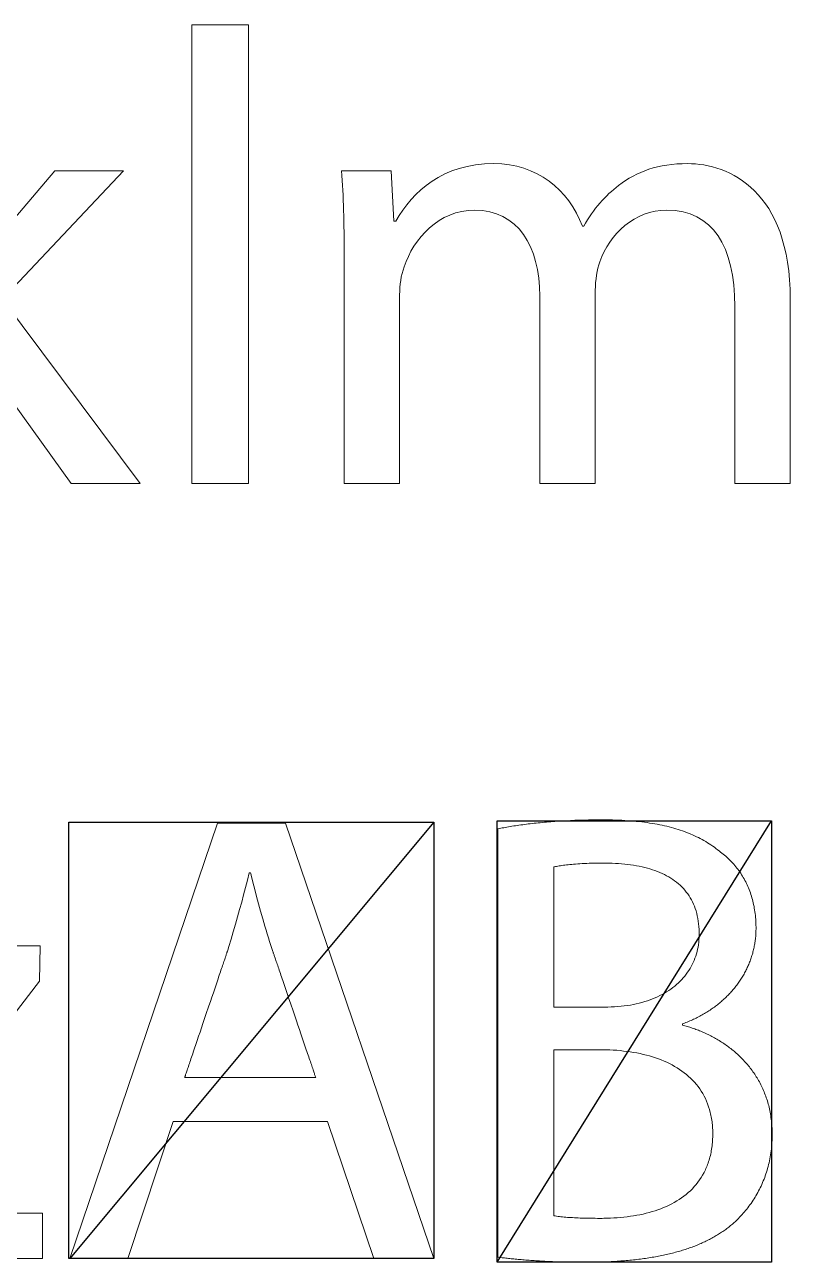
# Model space of a CAD drawing. Header units: millimetres. Extents: x 0 to 125, y 0 to 142.
# Drawn here: x 78.31 to 97.66, y 110.41 to 141.68 of the extents above; entities that cross this region are included whole.
import ezdxf

# ---------------------------------------------------------------- set-up
doc = ezdxf.new("R2010")
doc.units = ezdxf.units.MM
doc.header["$MEASUREMENT"] = 0
doc.layers.add('Layer 1', color=7, linetype='Continuous')

msp = doc.modelspace()

# ---------------------------------------------------------------- linework, layer by layer
for p, q in [((88.648, 121.533), (79.443, 110.511)), ((90.248, 110.414), (97.183, 121.567))]:
    msp.add_line(p, q)
for points in [[(88.648, 110.511), (79.422, 110.511), (79.422, 121.533), (88.648, 121.533)], [(97.183, 110.414), (90.248, 110.414), (90.248, 121.567), (97.183, 121.567)]]:
    msp.add_lwpolyline(points, close=True)
at = {"layer": 'Layer 1', "lineweight": 0}
for points in [[(82.528, 141.682), (83.964, 141.682), (83.964, 130.094), (82.528, 130.094), (82.528, 141.682)], [(82.054, 113.971), (80.912, 110.511), (79.443, 110.511), (83.181, 121.511), (84.894, 121.511), (88.648, 110.511), (87.13, 110.511), (85.955, 113.971), (82.054, 113.971)]]:
    msp.add_lwpolyline(points, dxfattribs=at)
for points in [[(90.263, 121.365), (90.3, 121.372), (90.337, 121.38), (90.375, 121.387), (90.415, 121.394), (90.454, 121.402), (90.495, 121.409), (90.536, 121.416), (90.578, 121.423), (90.621, 121.43), (90.665, 121.437), (90.709, 121.443), (90.754, 121.45), (90.799, 121.457), (90.845, 121.463), (90.892, 121.469), (90.939, 121.475), (90.987, 121.481), (91.035, 121.487), (91.084, 121.493), (91.133, 121.499), (91.183, 121.504), (91.234, 121.509), (91.285, 121.515), (91.336, 121.52), (91.388, 121.525), (91.44, 121.53), (91.493, 121.534), (91.546, 121.539), (91.6, 121.543), (91.654, 121.547), (91.708, 121.551), (91.763, 121.555), (91.818, 121.559), (91.873, 121.562), (91.929, 121.566), (91.984, 121.569), (92.097, 121.575), (92.21, 121.58), (92.325, 121.584), (92.44, 121.587), (92.555, 121.59), (92.671, 121.592), (92.788, 121.593), (92.846, 121.593), (92.853, 121.593), (92.857, 121.593), (92.859, 121.593), (92.862, 121.593), (92.883, 121.593), (92.924, 121.593), (92.965, 121.592), (93.006, 121.592), (93.086, 121.591), (93.166, 121.589), (93.244, 121.586), (93.321, 121.583), (93.397, 121.58), (93.472, 121.576), (93.546, 121.571), (93.619, 121.566), (93.691, 121.56), (93.762, 121.553), (93.832, 121.546), (93.901, 121.538), (93.969, 121.53), (94.036, 121.521), (94.102, 121.512), (94.167, 121.501), (94.231, 121.491), (94.294, 121.479), (94.356, 121.467), (94.418, 121.455), (94.478, 121.442), (94.538, 121.428), (94.596, 121.413), (94.654, 121.398), (94.711, 121.382), (94.767, 121.366), (94.823, 121.349), (94.877, 121.331), (94.931, 121.313), (94.984, 121.294), (95.037, 121.274), (95.088, 121.254), (95.139, 121.233), (95.189, 121.212), (95.238, 121.189), (95.287, 121.166), (95.335, 121.143), (95.382, 121.118), (95.429, 121.094), (95.475, 121.068), (95.52, 121.042), (95.565, 121.015), (95.609, 120.987), (95.652, 120.959), (95.695, 120.929), (95.737, 120.9), (95.779, 120.869), (95.82, 120.838), (95.861, 120.806), (95.871, 120.798), (95.876, 120.794), (95.878, 120.792), (95.88, 120.791), (95.897, 120.778), (95.93, 120.753), (95.962, 120.727), (95.994, 120.7), (96.025, 120.673), (96.056, 120.646), (96.086, 120.618), (96.116, 120.589), (96.145, 120.56), (96.173, 120.531), (96.201, 120.5), (96.229, 120.47), (96.255, 120.439), (96.282, 120.407), (96.307, 120.375), (96.332, 120.342), (96.357, 120.309), (96.38, 120.275), (96.404, 120.241), (96.426, 120.206), (96.448, 120.171), (96.469, 120.135), (96.49, 120.099), (96.51, 120.062), (96.529, 120.025), (96.548, 119.987), (96.566, 119.949), (96.584, 119.91), (96.6, 119.871), (96.617, 119.831), (96.632, 119.791), (96.647, 119.75), (96.661, 119.709), (96.674, 119.667), (96.687, 119.625), (96.699, 119.582), (96.71, 119.539), (96.721, 119.495), (96.73, 119.451), (96.74, 119.406), (96.748, 119.361), (96.756, 119.315), (96.763, 119.269), (96.769, 119.222), (96.774, 119.175), (96.779, 119.127), (96.783, 119.079), (96.786, 119.03), (96.788, 118.981), (96.79, 118.932), (96.791, 118.881), (96.791, 118.856), (96.791, 118.853), (96.791, 118.85), (96.791, 118.842), (96.791, 118.826), (96.79, 118.795), (96.789, 118.764), (96.788, 118.734), (96.786, 118.703), (96.784, 118.672), (96.782, 118.642), (96.779, 118.611), (96.776, 118.581), (96.772, 118.55), (96.768, 118.52), (96.763, 118.49), (96.759, 118.46), (96.753, 118.43), (96.748, 118.4), (96.742, 118.371), (96.735, 118.341), (96.729, 118.312), (96.722, 118.282), (96.714, 118.253), (96.706, 118.224), (96.698, 118.195), (96.689, 118.166), (96.68, 118.137), (96.671, 118.109), (96.661, 118.08), (96.651, 118.052), (96.641, 118.024), (96.63, 117.995), (96.619, 117.967), (96.607, 117.94), (96.595, 117.912), (96.583, 117.884), (96.57, 117.857), (96.557, 117.83), (96.544, 117.802), (96.53, 117.775), (96.516, 117.749), (96.502, 117.722), (96.487, 117.695), (96.472, 117.669), (96.457, 117.643), (96.441, 117.617), (96.425, 117.591), (96.409, 117.565), (96.392, 117.54), (96.375, 117.514), (96.357, 117.489), (96.339, 117.464), (96.321, 117.439), (96.303, 117.415), (96.284, 117.39), (96.265, 117.366), (96.245, 117.342), (96.226, 117.318), (96.205, 117.294), (96.185, 117.27), (96.164, 117.247), (96.143, 117.224), (96.122, 117.201), (96.1, 117.178), (96.078, 117.156), (96.056, 117.133), (96.033, 117.111), (96.01, 117.089), (95.987, 117.067), (95.963, 117.046), (95.939, 117.025), (95.915, 117.004), (95.89, 116.983), (95.865, 116.962), (95.84, 116.942), (95.815, 116.921), (95.789, 116.901), (95.763, 116.882), (95.737, 116.862), (95.71, 116.843), (95.683, 116.824), (95.656, 116.805), (95.628, 116.787), (95.6, 116.768), (95.572, 116.75), (95.544, 116.732), (95.515, 116.715), (95.486, 116.697), (95.457, 116.68), (95.427, 116.663), (95.397, 116.647), (95.367, 116.631), (95.337, 116.615), (95.306, 116.599), (95.275, 116.583), (95.244, 116.568), (95.213, 116.553), (95.181, 116.538), (95.149, 116.524), (95.116, 116.51), (95.084, 116.496), (95.051, 116.482), (95.018, 116.469), (94.984, 116.456), (94.951, 116.443), (94.934, 116.437), (94.932, 116.436), (94.931, 116.436), (94.93, 116.436), (94.93, 116.436), (94.93, 116.436), (94.93, 116.436), (94.93, 116.435), (94.93, 116.434), (94.93, 116.432), (94.93, 116.429), (94.93, 116.425), (94.93, 116.418), (94.93, 116.411), (94.93, 116.408), (94.93, 116.405), (94.93, 116.404), (94.93, 116.403), (94.961, 116.395), (94.992, 116.387), (95.023, 116.379), (95.054, 116.37), (95.085, 116.36), (95.116, 116.351), (95.147, 116.341), (95.178, 116.331), (95.209, 116.32), (95.24, 116.309), (95.271, 116.298), (95.303, 116.286), (95.334, 116.274), (95.365, 116.262), (95.397, 116.249), (95.428, 116.236), (95.459, 116.222), (95.49, 116.208), (95.521, 116.194), (95.553, 116.18), (95.584, 116.165), (95.615, 116.15), (95.645, 116.134), (95.676, 116.118), (95.707, 116.101), (95.738, 116.085), (95.768, 116.068), (95.799, 116.05), (95.829, 116.032), (95.859, 116.014), (95.889, 115.995), (95.919, 115.976), (95.949, 115.957), (95.979, 115.937), (96.008, 115.917), (96.038, 115.897), (96.067, 115.876), (96.096, 115.855), (96.124, 115.833), (96.153, 115.811), (96.181, 115.789), (96.209, 115.766), (96.237, 115.743), (96.265, 115.719), (96.292, 115.695), (96.319, 115.671), (96.346, 115.646), (96.373, 115.621), (96.399, 115.596), (96.425, 115.57), (96.451, 115.543), (96.477, 115.517), (96.502, 115.49), (96.527, 115.462), (96.551, 115.434), (96.576, 115.406), (96.599, 115.378), (96.623, 115.349), (96.646, 115.319), (96.669, 115.289), (96.691, 115.259), (96.714, 115.228), (96.735, 115.197), (96.757, 115.166), (96.777, 115.134), (96.798, 115.102), (96.818, 115.069), (96.838, 115.036), (96.857, 115.003), (96.876, 114.969), (96.894, 114.935), (96.912, 114.9), (96.929, 114.865), (96.946, 114.829), (96.963, 114.793), (96.979, 114.757), (96.994, 114.72), (97.009, 114.683), (97.024, 114.646), (97.038, 114.608), (97.051, 114.569), (97.064, 114.53), (97.077, 114.491), (97.089, 114.451), (97.1, 114.411), (97.111, 114.371), (97.121, 114.33), (97.13, 114.288), (97.139, 114.247), (97.148, 114.204), (97.155, 114.162), (97.163, 114.119), (97.169, 114.075), (97.175, 114.031), (97.18, 113.987), (97.185, 113.942), (97.189, 113.897), (97.192, 113.851), (97.195, 113.805), (97.197, 113.758), (97.198, 113.711), (97.199, 113.664), (97.199, 113.652), (97.199, 113.646), (97.199, 113.645), (97.199, 113.644), (97.199, 113.642), (97.199, 113.628), (97.199, 113.601), (97.198, 113.546), (97.196, 113.492), (97.193, 113.438), (97.189, 113.385), (97.185, 113.332), (97.18, 113.28), (97.173, 113.228), (97.167, 113.177), (97.159, 113.126), (97.151, 113.076), (97.142, 113.026), (97.132, 112.977), (97.121, 112.928), (97.11, 112.88), (97.097, 112.832), (97.085, 112.785), (97.071, 112.738), (97.057, 112.692), (97.042, 112.646), (97.026, 112.601), (97.01, 112.556), (96.993, 112.512), (96.975, 112.468), (96.957, 112.425), (96.938, 112.382), (96.918, 112.339), (96.898, 112.297), (96.877, 112.256), (96.856, 112.215), (96.834, 112.174), (96.811, 112.134), (96.788, 112.094), (96.765, 112.055), (96.74, 112.016), (96.715, 111.978), (96.69, 111.94), (96.664, 111.902), (96.637, 111.865), (96.61, 111.829), (96.583, 111.792), (96.555, 111.757), (96.526, 111.721), (96.497, 111.687), (96.468, 111.652), (96.438, 111.618), (96.408, 111.585), (96.377, 111.551), (96.345, 111.519), (96.314, 111.486), (96.282, 111.454), (96.274, 111.446), (96.269, 111.442), (96.268, 111.441), (96.267, 111.44), (96.264, 111.438), (96.241, 111.417), (96.219, 111.397), (96.195, 111.377), (96.172, 111.357), (96.148, 111.338), (96.124, 111.318), (96.1, 111.299), (96.075, 111.28), (96.05, 111.262), (96.025, 111.243), (96, 111.225), (95.974, 111.207), (95.948, 111.189), (95.922, 111.171), (95.896, 111.154), (95.869, 111.137), (95.842, 111.12), (95.814, 111.103), (95.787, 111.086), (95.759, 111.07), (95.731, 111.054), (95.702, 111.038), (95.674, 111.022), (95.644, 111.006), (95.615, 110.991), (95.586, 110.976), (95.556, 110.961), (95.526, 110.946), (95.495, 110.932), (95.464, 110.917), (95.433, 110.903), (95.402, 110.889), (95.371, 110.876), (95.339, 110.862), (95.307, 110.849), (95.274, 110.836), (95.241, 110.823), (95.208, 110.81), (95.175, 110.798), (95.142, 110.786), (95.108, 110.774), (95.074, 110.762), (95.039, 110.75), (95.004, 110.739), (94.969, 110.728), (94.934, 110.716), (94.898, 110.706), (94.862, 110.695), (94.826, 110.685), (94.79, 110.674), (94.753, 110.664), (94.716, 110.655), (94.678, 110.645), (94.641, 110.636), (94.603, 110.626), (94.565, 110.617), (94.526, 110.608), (94.487, 110.6), (94.448, 110.591), (94.409, 110.583), (94.369, 110.575), (94.329, 110.567), (94.288, 110.56), (94.248, 110.552), (94.207, 110.545), (94.166, 110.538), (94.124, 110.531), (94.082, 110.524), (94.04, 110.518), (93.998, 110.512), (93.955, 110.506), (93.912, 110.5), (93.868, 110.494), (93.825, 110.489), (93.781, 110.483), (93.736, 110.478), (93.692, 110.473), (93.647, 110.469), (93.602, 110.464), (93.556, 110.46), (93.51, 110.456), (93.464, 110.452), (93.418, 110.448), (93.371, 110.445), (93.324, 110.441), (93.277, 110.438), (93.229, 110.435), (93.181, 110.432), (93.133, 110.43), (93.084, 110.427), (93.035, 110.425), (92.986, 110.423), (92.937, 110.421), (92.887, 110.42), (92.836, 110.418), (92.786, 110.417), (92.735, 110.416), (92.684, 110.415), (92.633, 110.414), (92.581, 110.414), (92.529, 110.414), (92.477, 110.413), (92.47, 110.413), (92.467, 110.413), (92.465, 110.413), (92.465, 110.413), (92.457, 110.413), (92.443, 110.413), (92.386, 110.414), (92.33, 110.414), (92.274, 110.414), (92.219, 110.415), (92.164, 110.416), (92.11, 110.416), (92.056, 110.417), (92.003, 110.418), (91.95, 110.42), (91.898, 110.421), (91.846, 110.422), (91.795, 110.424), (91.745, 110.426), (91.695, 110.427), (91.646, 110.429), (91.597, 110.431), (91.549, 110.433), (91.501, 110.436), (91.454, 110.438), (91.407, 110.44), (91.361, 110.443), (91.316, 110.445), (91.271, 110.448), (91.227, 110.451), (91.183, 110.454), (91.14, 110.457), (91.098, 110.46), (91.056, 110.463), (91.014, 110.466), (90.974, 110.469), (90.933, 110.472), (90.894, 110.475), (90.855, 110.479), (90.817, 110.482), (90.779, 110.485), (90.742, 110.489), (90.705, 110.492), (90.669, 110.496), (90.634, 110.5), (90.599, 110.503), (90.565, 110.507), (90.531, 110.511), (90.498, 110.514), (90.466, 110.518), (90.434, 110.522), (90.403, 110.526), (90.373, 110.529), (90.343, 110.533), (90.314, 110.537), (90.285, 110.541), (90.271, 110.543), (90.264, 110.544), (90.263, 110.544), (90.263, 110.544), (90.263, 110.544), (90.263, 110.544), (90.263, 110.544), (90.263, 110.545), (90.263, 110.546), (90.263, 110.548), (90.263, 110.55), (90.263, 110.552), (90.263, 110.555), (90.263, 110.558), (90.263, 110.562), (90.263, 110.565), (90.263, 110.57), (90.263, 110.574), (90.263, 110.579), (90.263, 110.584), (90.263, 110.59), (90.263, 110.596), (90.263, 110.602), (90.263, 110.609), (90.263, 110.616), (90.263, 110.623), (90.263, 110.631), (90.263, 110.639), (90.263, 110.648), (90.263, 110.656), (90.263, 110.666), (90.263, 110.675), (90.263, 110.685), (90.263, 110.695), (90.263, 110.705), (90.263, 110.716), (90.263, 110.727), (90.263, 110.739), (90.263, 110.75), (90.263, 110.763), (90.263, 110.775), (90.263, 110.801), (90.263, 110.828), (90.263, 110.856), (90.263, 110.886), (90.263, 110.916), (90.263, 110.948), (90.263, 110.982), (90.263, 111.016), (90.263, 111.051), (90.263, 111.088), (90.263, 111.126), (90.263, 111.165), (90.263, 111.205), (90.263, 111.246), (90.263, 111.288), (90.263, 111.331), (90.263, 111.375), (90.263, 111.42), (90.263, 111.467), (90.263, 111.514), (90.263, 111.562), (90.263, 111.611), (90.263, 111.661), (90.263, 111.712), (90.263, 111.764), (90.263, 111.817), (90.263, 111.871), (90.263, 111.925), (90.263, 111.981), (90.263, 112.037), (90.263, 112.094), (90.263, 112.152), (90.263, 112.211), (90.263, 112.271), (90.263, 112.331), (90.263, 112.392), (90.263, 112.454), (90.263, 112.516), (90.263, 112.579), (90.263, 112.643), (90.263, 112.708), (90.263, 112.773), (90.263, 112.839), (90.263, 112.905), (90.263, 112.972), (90.263, 113.04), (90.263, 113.108), (90.263, 113.177), (90.263, 113.247), (90.263, 113.316), (90.263, 113.387), (90.263, 113.458), (90.263, 113.529), (90.263, 113.601), (90.263, 113.674), (90.263, 113.747), (90.263, 113.82), (90.263, 113.894), (90.263, 113.968), (90.263, 114.042), (90.263, 114.117), (90.263, 114.192), (90.263, 114.268), (90.263, 114.42), (90.263, 114.573), (90.263, 114.727), (90.263, 114.883), (90.263, 115.039), (90.263, 115.196), (90.263, 115.353), (90.263, 115.511), (90.263, 115.827), (90.263, 116.144), (90.263, 116.461), (90.263, 116.618), (90.263, 116.776), (90.263, 116.932), (90.263, 117.088), (90.263, 117.243), (90.263, 117.397), (90.263, 117.55), (90.263, 117.626), (90.263, 117.701), (90.263, 117.776), (90.263, 117.851), (90.263, 117.926), (90.263, 118), (90.263, 118.074), (90.263, 118.147), (90.263, 118.22), (90.263, 118.293), (90.263, 118.365), (90.263, 118.436), (90.263, 118.507), (90.263, 118.578), (90.263, 118.648), (90.263, 118.718), (90.263, 118.786), (90.263, 118.855), (90.263, 118.923), (90.263, 118.99), (90.263, 119.057), (90.263, 119.122), (90.263, 119.188), (90.263, 119.253), (90.263, 119.317), (90.263, 119.38), (90.263, 119.442), (90.263, 119.504), (90.263, 119.566), (90.263, 119.626), (90.263, 119.686), (90.263, 119.745), (90.263, 119.803), (90.263, 119.86), (90.263, 119.916), (90.263, 119.972), (90.263, 120.027), (90.263, 120.081), (90.263, 120.134), (90.263, 120.186), (90.263, 120.237), (90.263, 120.287), (90.263, 120.337), (90.263, 120.385), (90.263, 120.433), (90.263, 120.479), (90.263, 120.524), (90.263, 120.569), (90.263, 120.612), (90.263, 120.655), (90.263, 120.696), (90.263, 120.736), (90.263, 120.775), (90.263, 120.813), (90.263, 120.85), (90.263, 120.886), (90.263, 120.92), (90.263, 120.954), (90.263, 120.986), (90.263, 121.017), (90.263, 121.047), (90.263, 121.075), (90.263, 121.102), (90.263, 121.128), (90.263, 121.141), (90.263, 121.153), (90.263, 121.165), (90.263, 121.177), (90.263, 121.188), (90.263, 121.199), (90.263, 121.209), (90.263, 121.22), (90.263, 121.23), (90.263, 121.239), (90.263, 121.248), (90.263, 121.257), (90.263, 121.266), (90.263, 121.274), (90.263, 121.282), (90.263, 121.29), (90.263, 121.297), (90.263, 121.304), (90.263, 121.31), (90.263, 121.316), (90.263, 121.322), (90.263, 121.327), (90.263, 121.332), (90.263, 121.337), (90.263, 121.342), (90.263, 121.345), (90.263, 121.349), (90.263, 121.352), (90.263, 121.355), (90.263, 121.358), (90.263, 121.36), (90.263, 121.361), (90.263, 121.363), (90.263, 121.364), (90.263, 121.364), (90.263, 121.365)], [(91.683, 116.86), (91.684, 116.86), (91.688, 116.86), (91.695, 116.86), (91.705, 116.86), (91.717, 116.86), (91.732, 116.86), (91.748, 116.86), (91.767, 116.86), (91.788, 116.86), (91.811, 116.86), (91.836, 116.86), (91.862, 116.86), (91.89, 116.86), (91.919, 116.86), (91.95, 116.86), (91.982, 116.86), (92.015, 116.86), (92.049, 116.86), (92.119, 116.86), (92.192, 116.86), (92.267, 116.86), (92.418, 116.86), (92.492, 116.86), (92.564, 116.86), (92.633, 116.86), (92.666, 116.86), (92.699, 116.86), (92.729, 116.86), (92.759, 116.86), (92.787, 116.86), (92.814, 116.86), (92.839, 116.86), (92.862, 116.86), (92.883, 116.86), (92.903, 116.86), (92.92, 116.86), (92.935, 116.86), (92.947, 116.86), (92.958, 116.86), (92.965, 116.86), (92.97, 116.86), (92.972, 116.86), (92.972, 116.86), (92.972, 116.86), (92.972, 116.86), (92.974, 116.86), (92.976, 116.86), (92.998, 116.86), (93.042, 116.861), (93.128, 116.863), (93.213, 116.867), (93.296, 116.873), (93.378, 116.88), (93.458, 116.889), (93.537, 116.9), (93.614, 116.913), (93.69, 116.927), (93.764, 116.943), (93.837, 116.96), (93.908, 116.979), (93.978, 116.999), (94.046, 117.021), (94.112, 117.044), (94.177, 117.069), (94.24, 117.095), (94.302, 117.123), (94.362, 117.152), (94.421, 117.182), (94.477, 117.214), (94.532, 117.247), (94.586, 117.281), (94.638, 117.317), (94.688, 117.354), (94.736, 117.392), (94.783, 117.431), (94.827, 117.472), (94.871, 117.514), (94.912, 117.556), (94.951, 117.6), (94.989, 117.645), (95.025, 117.691), (95.06, 117.739), (95.092, 117.787), (95.123, 117.836), (95.151, 117.886), (95.178, 117.937), (95.203, 117.989), (95.227, 118.042), (95.248, 118.096), (95.267, 118.151), (95.285, 118.207), (95.3, 118.263), (95.314, 118.32), (95.326, 118.378), (95.335, 118.437), (95.343, 118.497), (95.349, 118.557), (95.353, 118.618), (95.355, 118.679), (95.355, 118.695), (95.355, 118.703), (95.355, 118.712), (95.354, 118.749), (95.352, 118.823), (95.347, 118.895), (95.34, 118.965), (95.331, 119.033), (95.32, 119.1), (95.307, 119.164), (95.292, 119.227), (95.274, 119.289), (95.255, 119.349), (95.233, 119.407), (95.21, 119.463), (95.185, 119.518), (95.157, 119.571), (95.128, 119.623), (95.097, 119.672), (95.064, 119.721), (95.029, 119.767), (94.992, 119.813), (94.954, 119.856), (94.913, 119.898), (94.871, 119.939), (94.827, 119.978), (94.782, 120.015), (94.734, 120.051), (94.686, 120.085), (94.635, 120.118), (94.583, 120.15), (94.529, 120.18), (94.474, 120.209), (94.417, 120.236), (94.358, 120.261), (94.299, 120.286), (94.237, 120.309), (94.174, 120.33), (94.11, 120.351), (94.044, 120.37), (93.977, 120.387), (93.909, 120.403), (93.839, 120.418), (93.768, 120.432), (93.695, 120.444), (93.622, 120.455), (93.547, 120.465), (93.471, 120.474), (93.393, 120.481), (93.315, 120.487), (93.235, 120.492), (93.154, 120.496), (93.073, 120.498), (92.99, 120.499), (92.948, 120.499), (92.942, 120.499), (92.94, 120.499), (92.938, 120.499), (92.933, 120.499), (92.924, 120.499), (92.849, 120.499), (92.777, 120.498), (92.707, 120.497), (92.64, 120.496), (92.575, 120.494), (92.512, 120.492), (92.451, 120.489), (92.393, 120.486), (92.337, 120.483), (92.283, 120.479), (92.231, 120.475), (92.181, 120.471), (92.133, 120.467), (92.087, 120.463), (92.043, 120.458), (92, 120.453), (91.96, 120.448), (91.921, 120.443), (91.884, 120.437), (91.848, 120.432), (91.814, 120.427), (91.782, 120.421), (91.751, 120.415), (91.721, 120.41), (91.693, 120.404), (91.687, 120.402), (91.683, 120.402), (91.683, 120.401), (91.683, 120.4), (91.683, 120.396), (91.683, 120.39), (91.683, 120.383), (91.683, 120.373), (91.683, 120.362), (91.683, 120.349), (91.683, 120.334), (91.683, 120.318), (91.683, 120.299), (91.683, 120.28), (91.683, 120.258), (91.683, 120.235), (91.683, 120.211), (91.683, 120.185), (91.683, 120.158), (91.683, 120.13), (91.683, 120.1), (91.683, 120.068), (91.683, 120.036), (91.683, 120.002), (91.683, 119.967), (91.683, 119.931), (91.683, 119.894), (91.683, 119.856), (91.683, 119.817), (91.683, 119.735), (91.683, 119.65), (91.683, 119.562), (91.683, 119.471), (91.683, 119.377), (91.683, 119.281), (91.683, 119.183), (91.683, 119.083), (91.683, 118.981), (91.683, 118.879), (91.683, 118.465), (91.683, 118.26), (91.683, 118.159), (91.683, 118.059), (91.683, 117.961), (91.683, 117.865), (91.683, 117.772), (91.683, 117.681), (91.683, 117.594), (91.683, 117.51), (91.683, 117.429), (91.683, 117.39), (91.683, 117.352), (91.683, 117.316), (91.683, 117.28), (91.683, 117.246), (91.683, 117.213), (91.683, 117.181), (91.683, 117.15), (91.683, 117.12), (91.683, 117.092), (91.683, 117.066), (91.683, 117.04), (91.683, 117.017), (91.683, 116.994), (91.683, 116.974), (91.683, 116.955), (91.683, 116.937), (91.683, 116.921), (91.683, 116.907), (91.683, 116.895), (91.683, 116.884), (91.683, 116.876), (91.683, 116.869), (91.683, 116.864), (91.683, 116.861), (91.683, 116.86)], [(85.661, 115.081), (85.661, 115.082), (85.659, 115.086), (85.657, 115.093), (85.654, 115.101), (85.65, 115.112), (85.646, 115.126), (85.641, 115.141), (85.634, 115.159), (85.628, 115.179), (85.62, 115.201), (85.612, 115.225), (85.603, 115.251), (85.594, 115.279), (85.584, 115.309), (85.573, 115.34), (85.562, 115.373), (85.55, 115.408), (85.538, 115.444), (85.525, 115.482), (85.511, 115.521), (85.497, 115.562), (85.483, 115.604), (85.469, 115.647), (85.453, 115.692), (85.438, 115.737), (85.422, 115.784), (85.406, 115.831), (85.389, 115.88), (85.355, 115.98), (85.32, 116.083), (85.284, 116.188), (85.248, 116.296), (85.211, 116.405), (85.173, 116.516), (85.097, 116.738), (85.022, 116.959), (84.985, 117.068), (84.949, 117.175), (84.913, 117.28), (84.878, 117.382), (84.845, 117.481), (84.828, 117.529), (84.812, 117.576), (84.797, 117.622), (84.782, 117.667), (84.767, 117.71), (84.752, 117.753), (84.738, 117.794), (84.725, 117.833), (84.712, 117.872), (84.699, 117.908), (84.687, 117.944), (84.676, 117.977), (84.665, 118.009), (84.655, 118.039), (84.645, 118.068), (84.636, 118.095), (84.628, 118.119), (84.62, 118.142), (84.613, 118.163), (84.607, 118.181), (84.601, 118.198), (84.596, 118.212), (84.592, 118.224), (84.589, 118.233), (84.586, 118.24), (84.585, 118.245), (84.584, 118.247), (84.584, 118.247), (84.584, 118.247), (84.584, 118.248), (84.583, 118.251), (84.578, 118.264), (84.561, 118.314), (84.528, 118.414), (84.496, 118.514), (84.465, 118.612), (84.434, 118.71), (84.405, 118.807), (84.376, 118.903), (84.321, 119.093), (84.268, 119.282), (84.217, 119.468), (84.168, 119.652), (84.121, 119.834), (84.074, 120.015), (84.028, 120.195), (84.017, 120.24), (84.014, 120.251), (84.013, 120.254), (84.013, 120.255), (84.013, 120.255), (84.013, 120.255), (84.013, 120.255), (84.012, 120.255), (84.011, 120.255), (84.008, 120.255), (84, 120.255), (83.991, 120.255), (83.983, 120.255), (83.981, 120.255), (83.98, 120.255), (83.934, 120.071), (83.887, 119.886), (83.838, 119.7), (83.789, 119.514), (83.738, 119.328), (83.686, 119.14), (83.633, 118.953), (83.578, 118.765), (83.522, 118.577), (83.465, 118.389), (83.435, 118.295), (83.428, 118.271), (83.426, 118.266), (83.425, 118.264), (83.425, 118.264), (83.425, 118.264), (83.425, 118.263), (83.424, 118.26), (83.422, 118.254), (83.42, 118.246), (83.416, 118.236), (83.412, 118.223), (83.407, 118.208), (83.401, 118.191), (83.394, 118.172), (83.387, 118.15), (83.379, 118.127), (83.37, 118.101), (83.361, 118.074), (83.351, 118.045), (83.341, 118.014), (83.33, 117.981), (83.318, 117.947), (83.306, 117.911), (83.293, 117.873), (83.28, 117.834), (83.266, 117.794), (83.252, 117.752), (83.238, 117.709), (83.223, 117.665), (83.207, 117.62), (83.192, 117.573), (83.175, 117.525), (83.142, 117.427), (83.108, 117.326), (83.073, 117.222), (83.036, 117.115), (83, 117.006), (82.962, 116.895), (82.887, 116.672), (82.811, 116.449), (82.774, 116.339), (82.737, 116.23), (82.701, 116.123), (82.665, 116.019), (82.631, 115.917), (82.598, 115.819), (82.582, 115.772), (82.566, 115.725), (82.551, 115.68), (82.536, 115.635), (82.521, 115.592), (82.507, 115.551), (82.493, 115.51), (82.48, 115.471), (82.467, 115.434), (82.455, 115.398), (82.444, 115.363), (82.433, 115.331), (82.422, 115.3), (82.412, 115.271), (82.403, 115.243), (82.394, 115.218), (82.386, 115.194), (82.379, 115.173), (82.373, 115.154), (82.367, 115.136), (82.362, 115.121), (82.357, 115.109), (82.354, 115.098), (82.351, 115.09), (82.349, 115.085), (82.348, 115.082), (82.348, 115.081), (82.35, 115.081), (82.355, 115.081), (82.363, 115.081), (82.373, 115.081), (82.385, 115.081), (82.4, 115.081), (82.417, 115.081), (82.437, 115.081), (82.458, 115.081), (82.482, 115.081), (82.508, 115.081), (82.536, 115.081), (82.565, 115.081), (82.597, 115.081), (82.631, 115.081), (82.666, 115.081), (82.703, 115.081), (82.741, 115.081), (82.781, 115.081), (82.823, 115.081), (82.866, 115.081), (82.91, 115.081), (82.956, 115.081), (83.003, 115.081), (83.051, 115.081), (83.1, 115.081), (83.15, 115.081), (83.253, 115.081), (83.36, 115.081), (83.47, 115.081), (83.582, 115.081), (83.696, 115.081), (83.927, 115.081), (84.16, 115.081), (84.275, 115.081), (84.39, 115.081), (84.502, 115.081), (84.613, 115.081), (84.721, 115.081), (84.825, 115.081), (84.876, 115.081), (84.926, 115.081), (84.975, 115.081), (85.022, 115.081), (85.069, 115.081), (85.114, 115.081), (85.158, 115.081), (85.2, 115.081), (85.241, 115.081), (85.281, 115.081), (85.319, 115.081), (85.355, 115.081), (85.39, 115.081), (85.423, 115.081), (85.454, 115.081), (85.483, 115.081), (85.51, 115.081), (85.535, 115.081), (85.558, 115.081), (85.579, 115.081), (85.598, 115.081), (85.614, 115.081), (85.628, 115.081), (85.64, 115.081), (85.649, 115.081), (85.656, 115.081), (85.66, 115.081), (85.661, 115.081)], [(91.683, 111.589), (91.716, 111.583), (91.75, 111.578), (91.786, 111.573), (91.822, 111.568), (91.86, 111.563), (91.899, 111.559), (91.939, 111.555), (91.98, 111.552), (92.022, 111.548), (92.066, 111.545), (92.11, 111.542), (92.155, 111.54), (92.202, 111.537), (92.25, 111.535), (92.298, 111.533), (92.348, 111.531), (92.399, 111.529), (92.45, 111.528), (92.503, 111.527), (92.556, 111.526), (92.611, 111.525), (92.666, 111.524), (92.723, 111.524), (92.78, 111.523), (92.839, 111.523), (92.868, 111.523), (92.872, 111.523), (92.874, 111.523), (92.876, 111.523), (92.878, 111.523), (92.9, 111.523), (92.943, 111.524), (93.028, 111.525), (93.114, 111.528), (93.199, 111.532), (93.283, 111.538), (93.367, 111.545), (93.45, 111.553), (93.533, 111.563), (93.615, 111.574), (93.696, 111.586), (93.777, 111.6), (93.856, 111.615), (93.935, 111.632), (94.012, 111.651), (94.089, 111.671), (94.165, 111.692), (94.239, 111.716), (94.312, 111.74), (94.384, 111.767), (94.455, 111.795), (94.524, 111.825), (94.592, 111.856), (94.659, 111.89), (94.724, 111.925), (94.787, 111.962), (94.849, 112), (94.909, 112.041), (94.967, 112.083), (95.023, 112.127), (95.078, 112.174), (95.131, 112.222), (95.181, 112.272), (95.23, 112.324), (95.277, 112.378), (95.321, 112.434), (95.363, 112.492), (95.404, 112.552), (95.441, 112.614), (95.477, 112.678), (95.51, 112.745), (95.525, 112.779), (95.54, 112.813), (95.554, 112.849), (95.568, 112.884), (95.581, 112.921), (95.593, 112.957), (95.605, 112.995), (95.616, 113.033), (95.627, 113.071), (95.636, 113.11), (95.645, 113.15), (95.654, 113.19), (95.661, 113.231), (95.668, 113.272), (95.674, 113.314), (95.68, 113.356), (95.685, 113.4), (95.689, 113.443), (95.692, 113.487), (95.694, 113.532), (95.696, 113.578), (95.697, 113.624), (95.697, 113.67), (95.697, 113.714), (95.696, 113.757), (95.694, 113.799), (95.691, 113.841), (95.688, 113.883), (95.683, 113.924), (95.679, 113.965), (95.673, 114.005), (95.667, 114.045), (95.66, 114.084), (95.652, 114.123), (95.644, 114.161), (95.635, 114.198), (95.616, 114.272), (95.593, 114.344), (95.568, 114.415), (95.541, 114.483), (95.511, 114.549), (95.478, 114.613), (95.444, 114.676), (95.407, 114.737), (95.367, 114.796), (95.326, 114.853), (95.282, 114.908), (95.236, 114.961), (95.188, 115.013), (95.138, 115.063), (95.086, 115.111), (95.032, 115.157), (94.976, 115.201), (94.919, 115.244), (94.859, 115.285), (94.798, 115.324), (94.734, 115.362), (94.67, 115.398), (94.603, 115.432), (94.535, 115.465), (94.466, 115.496), (94.395, 115.525), (94.322, 115.552), (94.248, 115.578), (94.173, 115.603), (94.096, 115.625), (94.019, 115.647), (93.94, 115.666), (93.859, 115.684), (93.778, 115.701), (93.696, 115.716), (93.612, 115.729), (93.528, 115.741), (93.442, 115.751), (93.356, 115.76), (93.269, 115.768), (93.181, 115.774), (93.092, 115.778), (93.002, 115.781), (92.912, 115.783), (92.867, 115.783), (92.861, 115.783), (92.858, 115.783), (92.858, 115.783), (92.858, 115.783), (92.858, 115.783), (92.855, 115.783), (92.85, 115.783), (92.843, 115.783), (92.833, 115.783), (92.821, 115.783), (92.807, 115.783), (92.791, 115.783), (92.773, 115.783), (92.753, 115.783), (92.732, 115.783), (92.709, 115.783), (92.684, 115.783), (92.658, 115.783), (92.631, 115.783), (92.603, 115.783), (92.573, 115.783), (92.543, 115.783), (92.512, 115.783), (92.447, 115.783), (92.38, 115.783), (92.243, 115.783), (92.174, 115.783), (92.107, 115.783), (92.042, 115.783), (92.01, 115.783), (91.979, 115.783), (91.949, 115.783), (91.92, 115.783), (91.893, 115.783), (91.866, 115.783), (91.841, 115.783), (91.817, 115.783), (91.795, 115.783), (91.775, 115.783), (91.756, 115.783), (91.739, 115.783), (91.724, 115.783), (91.712, 115.783), (91.701, 115.783), (91.693, 115.783), (91.687, 115.783), (91.684, 115.783), (91.683, 115.783), (91.683, 115.78), (91.683, 115.776), (91.683, 115.769), (91.683, 115.76), (91.683, 115.749), (91.683, 115.736), (91.683, 115.72), (91.683, 115.703), (91.683, 115.683), (91.683, 115.662), (91.683, 115.638), (91.683, 115.613), (91.683, 115.586), (91.683, 115.557), (91.683, 115.527), (91.683, 115.495), (91.683, 115.461), (91.683, 115.425), (91.683, 115.388), (91.683, 115.35), (91.683, 115.31), (91.683, 115.269), (91.683, 115.226), (91.683, 115.182), (91.683, 115.137), (91.683, 115.09), (91.683, 115.043), (91.683, 114.994), (91.683, 114.944), (91.683, 114.893), (91.683, 114.842), (91.683, 114.789), (91.683, 114.735), (91.683, 114.681), (91.683, 114.57), (91.683, 114.456), (91.683, 114.339), (91.683, 114.221), (91.683, 114.101), (91.683, 113.98), (91.683, 113.735), (91.683, 113.489), (91.683, 113.367), (91.683, 113.246), (91.683, 113.127), (91.683, 113.009), (91.683, 112.893), (91.683, 112.779), (91.683, 112.669), (91.683, 112.615), (91.683, 112.561), (91.683, 112.509), (91.683, 112.458), (91.683, 112.407), (91.683, 112.358), (91.683, 112.31), (91.683, 112.262), (91.683, 112.216), (91.683, 112.172), (91.683, 112.128), (91.683, 112.086), (91.683, 112.045), (91.683, 112.006), (91.683, 111.968), (91.683, 111.932), (91.683, 111.897), (91.683, 111.864), (91.683, 111.832), (91.683, 111.802), (91.683, 111.774), (91.683, 111.748), (91.683, 111.723), (91.683, 111.701), (91.683, 111.68), (91.683, 111.661), (91.683, 111.645), (91.683, 111.63), (91.683, 111.618), (91.683, 111.607), (91.683, 111.599), (91.683, 111.593), (91.683, 111.59), (91.683, 111.589)]]:
    msp.add_lwpolyline(points, close=True, dxfattribs=at)
for points, knots in [([(76.016, 134.37), (76.016, 134.37), (76.049, 134.37), (76.049, 134.37), (76.245, 134.648), (76.522, 134.99), (76.751, 135.268), (76.751, 135.268), (79.068, 137.993), (79.068, 137.993), (79.068, 137.993), (80.798, 137.993), (80.798, 137.993), (80.798, 137.993), (77.746, 134.746), (77.746, 134.746), (77.746, 134.746), (81.223, 130.094), (81.223, 130.094), (81.223, 130.094), (79.476, 130.094), (79.476, 130.094), (79.476, 130.094), (76.751, 133.881), (76.751, 133.881), (76.751, 133.881), (76.016, 133.065), (76.016, 133.065), (76.016, 133.065), (76.016, 130.094), (76.016, 130.094), (76.016, 130.094), (74.597, 130.094), (74.597, 130.094), (74.597, 130.094), (74.597, 141.682), (74.597, 141.682), (74.597, 141.682), (76.016, 141.682), (76.016, 141.682), (76.016, 141.682), (76.016, 134.37), (76.016, 134.37)], [0, 0, 0, 0, 1, 1, 1, 2, 2, 2, 3, 3, 3, 4, 4, 4, 5, 5, 5, 6, 6, 6, 7, 7, 7, 8, 8, 8, 9, 9, 9, 10, 10, 10, 11, 11, 11, 12, 12, 12, 13, 13, 13, 14, 14, 14, 14]), ([(86.379, 135.855), (86.379, 136.671), (86.363, 137.34), (86.314, 137.993), (86.314, 137.993), (87.57, 137.993), (87.57, 137.993), (87.57, 137.993), (87.635, 136.72), (87.635, 136.72), (87.635, 136.72), (87.684, 136.72), (87.684, 136.72), (88.125, 137.471), (88.859, 138.173), (90.165, 138.173), (91.242, 138.173), (92.058, 137.52), (92.401, 136.59), (92.401, 136.59), (92.434, 136.59), (92.434, 136.59), (92.678, 137.03), (92.989, 137.373), (93.315, 137.618), (93.788, 137.977), (94.311, 138.173), (95.061, 138.173), (96.106, 138.173), (97.656, 137.487), (97.656, 134.746), (97.656, 134.746), (97.656, 130.094), (97.656, 130.094), (97.656, 130.094), (96.253, 130.094), (96.253, 130.094), (96.253, 130.094), (96.253, 134.566), (96.253, 134.566), (96.253, 136.084), (95.698, 136.998), (94.539, 136.998), (93.723, 136.998), (93.086, 136.394), (92.842, 135.692), (92.776, 135.496), (92.727, 135.235), (92.727, 134.974), (92.727, 134.974), (92.727, 130.094), (92.727, 130.094), (92.727, 130.094), (91.324, 130.094), (91.324, 130.094), (91.324, 130.094), (91.324, 134.827), (91.324, 134.827), (91.324, 136.084), (90.769, 136.998), (89.676, 136.998), (88.778, 136.998), (88.125, 136.28), (87.897, 135.562), (87.815, 135.349), (87.782, 135.105), (87.782, 134.86), (87.782, 134.86), (87.782, 130.094), (87.782, 130.094), (87.782, 130.094), (86.379, 130.094), (86.379, 130.094), (86.379, 130.094), (86.379, 135.855), (86.379, 135.855)], [0, 0, 0, 0, 1, 1, 1, 2, 2, 2, 3, 3, 3, 4, 4, 4, 5, 5, 5, 6, 6, 6, 7, 7, 7, 8, 8, 8, 9, 9, 9, 10, 10, 10, 11, 11, 11, 12, 12, 12, 13, 13, 13, 14, 14, 14, 15, 15, 15, 16, 16, 16, 17, 17, 17, 18, 18, 18, 19, 19, 19, 20, 20, 20, 21, 21, 21, 22, 22, 22, 23, 23, 23, 24, 24, 24, 25, 25, 25, 25]), ([(72.344, 111.344), (72.344, 111.344), (75.919, 115.995), (75.919, 115.995), (76.261, 116.419), (76.588, 116.795), (76.947, 117.219), (76.947, 117.219), (76.947, 117.252), (76.947, 117.252), (76.947, 117.252), (72.671, 117.252), (72.671, 117.252), (72.671, 117.252), (72.671, 118.41), (72.671, 118.41), (72.671, 118.41), (78.693, 118.41), (78.693, 118.41), (78.693, 118.41), (78.677, 117.513), (78.677, 117.513), (78.677, 117.513), (75.152, 112.927), (75.152, 112.927), (74.825, 112.486), (74.499, 112.094), (74.14, 111.686), (74.14, 111.686), (74.14, 111.654), (74.14, 111.654), (74.14, 111.654), (78.758, 111.654), (78.758, 111.654), (78.758, 111.654), (78.758, 110.511), (78.758, 110.511), (78.758, 110.511), (72.344, 110.511), (72.344, 110.511), (72.344, 110.511), (72.344, 111.344), (72.344, 111.344)], [0, 0, 0, 0, 1, 1, 1, 2, 2, 2, 3, 3, 3, 4, 4, 4, 5, 5, 5, 6, 6, 6, 7, 7, 7, 8, 8, 8, 9, 9, 9, 10, 10, 10, 11, 11, 11, 12, 12, 12, 13, 13, 13, 14, 14, 14, 14])]:
    msp.add_open_spline(points, degree=3, knots=knots, dxfattribs=at)

doc.saveas('drawing.dxf')
